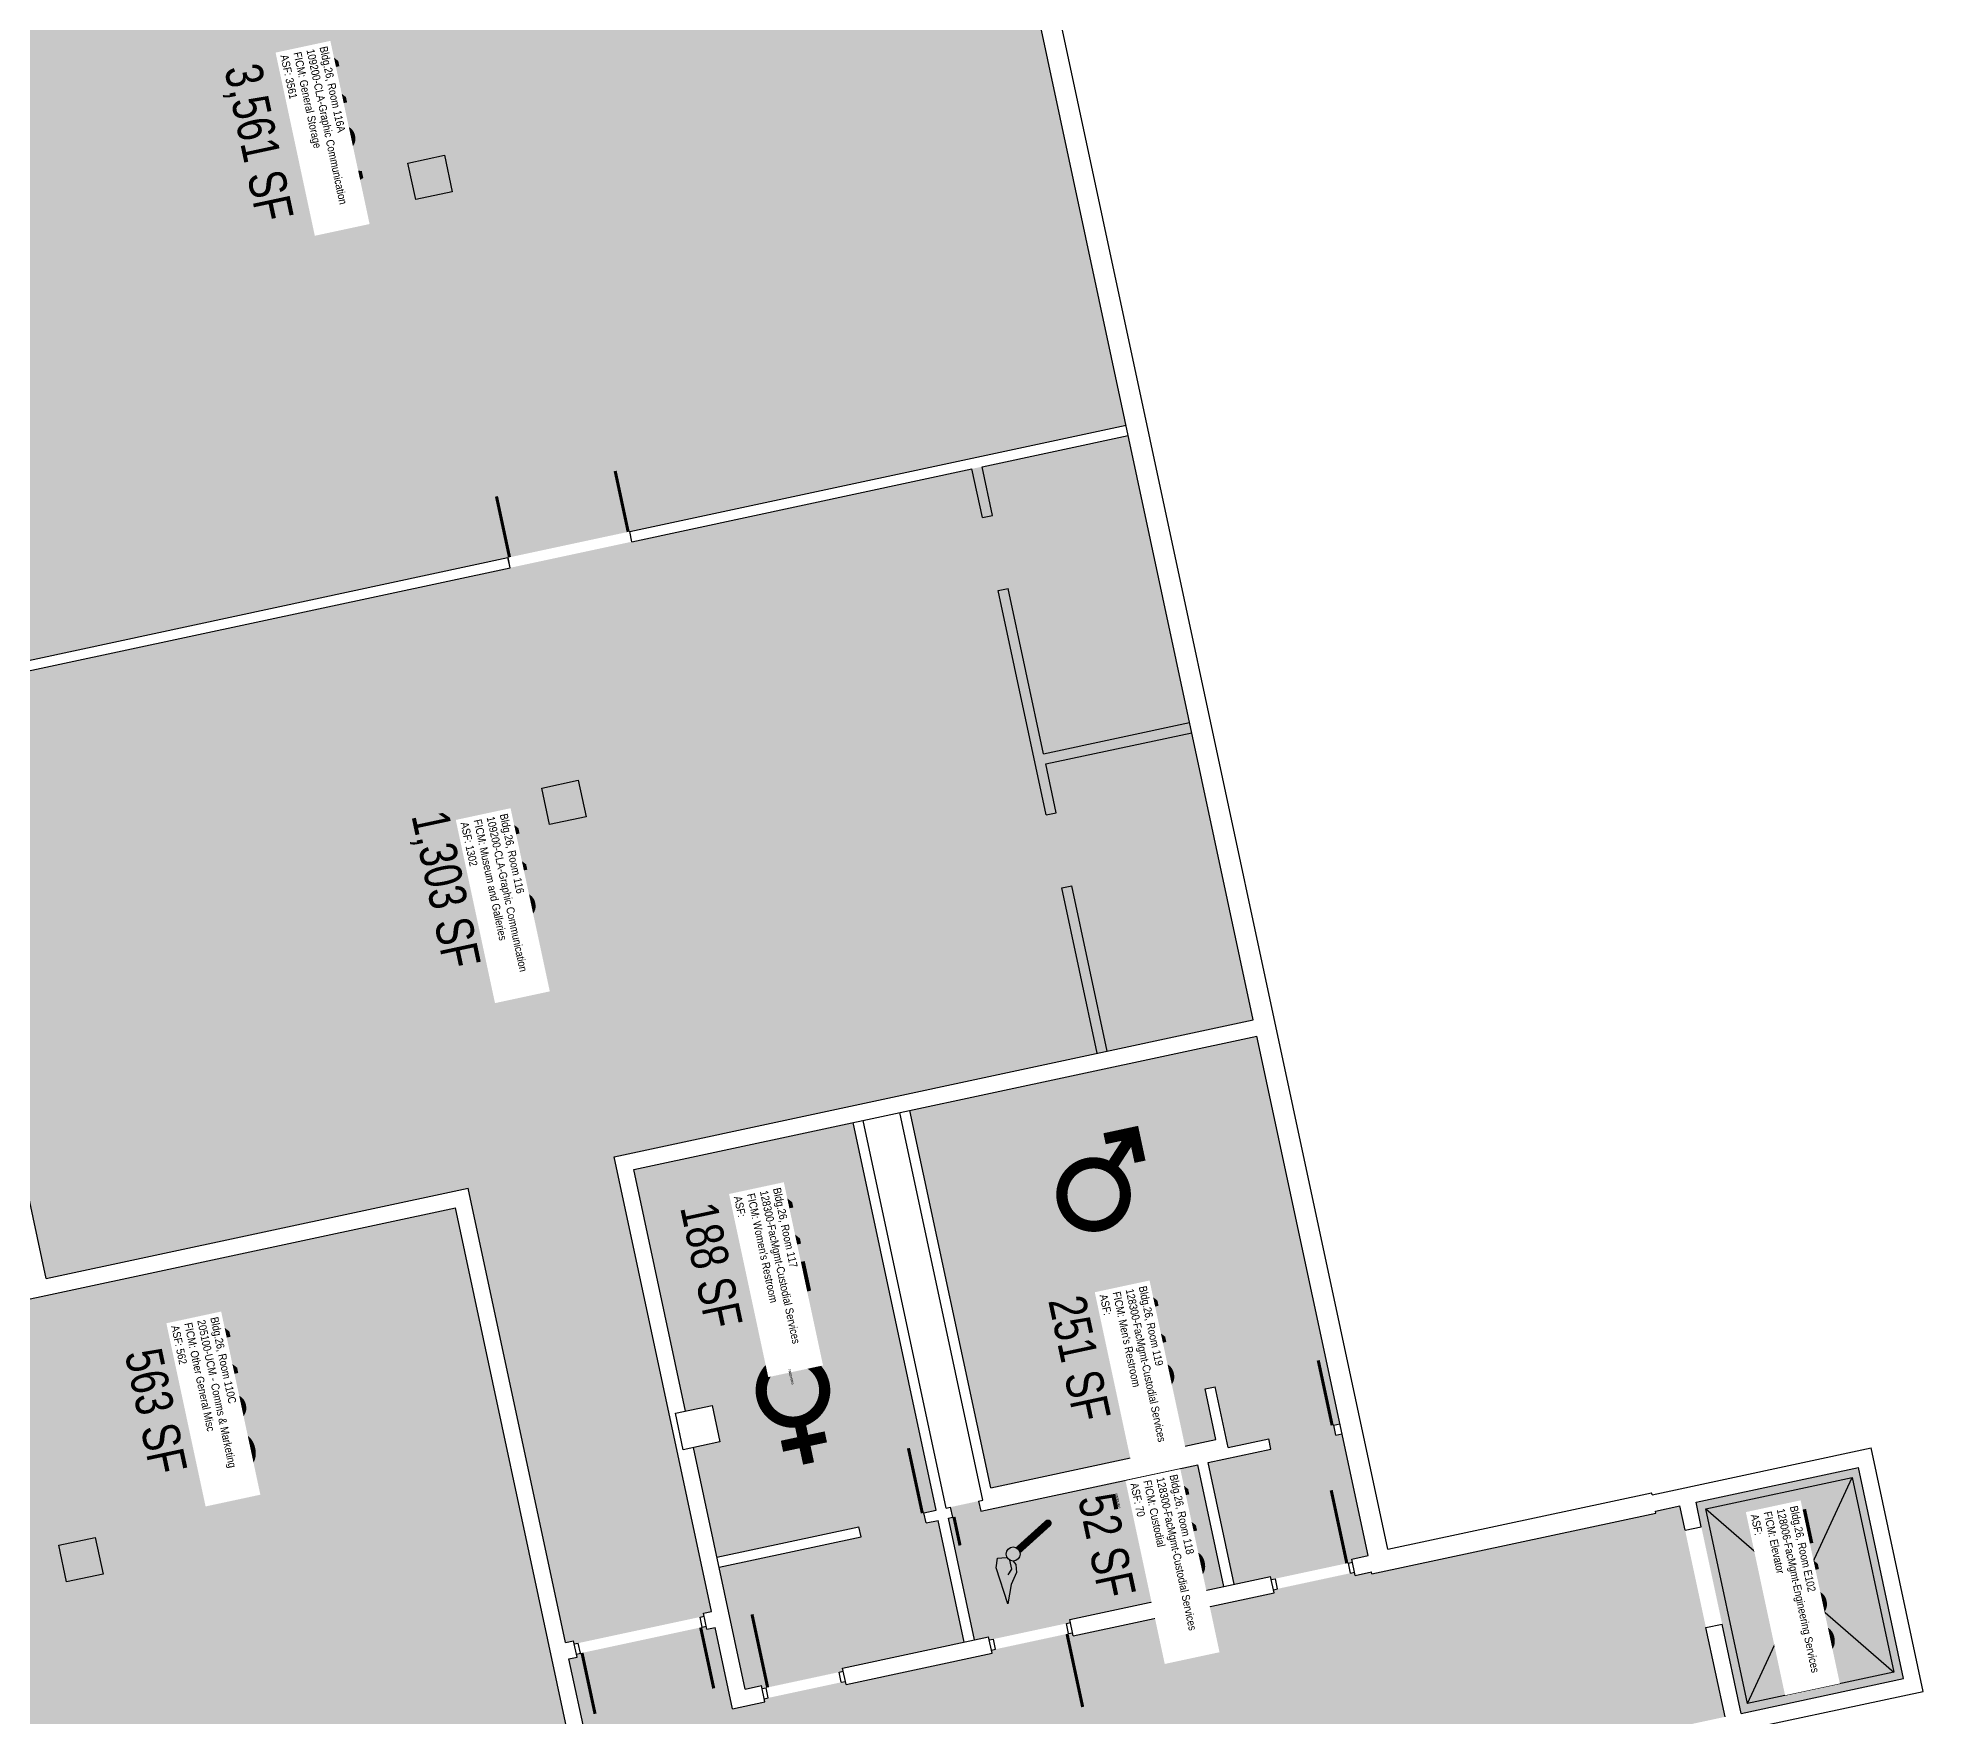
# Model space of a CAD drawing. Header units: inches. Extents: x 69208594 to 69211314, y 27667926 to 27670265.
# Drawn here: x 69210405 to 69211314, y 27668617 to 27669425 of the extents above; entities that cross this region are included whole.
import ezdxf
from ezdxf.enums import TextEntityAlignment as Align

# ---------------------------------------------------------------- set-up
doc = ezdxf.new("R2010")
doc.units = ezdxf.units.IN
doc.header["$LTSCALE"] = 10
doc.header["$MEASUREMENT"] = 0
doc.layers.get('0').update_dxf_attribs({"linetype": 'CONTINUOUS'})
for name, color, linetype in [('A-DOOR', 2, 'CONTINUOUS'), ('A-FLOR', 3, 'CONTINUOUS'), ('A-IDEN-ICON', 4, 'CONTINUOUS'), ('A-IDEN-RNUM', 7, 'CONTINUOUS'), ('A-IDEN-SNUM', 4, 'CONTINUOUS'), ('A-IDEN-VNUM', 4, 'CONTINUOUS'), ('A-WALL', 5, 'CONTINUOUS'), ('AREA-TEXT', 3, 'CONTINUOUS'), ('Rooms-Category-Color', 7, 'CONTINUOUS'), ('Rooms-Division-Color', 7, 'CONTINUOUS'), ('Rooms-Information', 7, 'CONTINUOUS')]:
    doc.layers.add(name, color=color, linetype=linetype)
doc.styles.add('CP_AREA', font='arial.ttf', dxfattribs={"height": 15})
doc.styles.add('CP_ROOMSNUMBER', font='arial.ttf', dxfattribs={"height": 1})
doc.styles.add('CP_ROOMVNUMBER', font='arial.ttf', dxfattribs={"width": 0.85, "height": 0.075})

# ---------------------------------------------------------------- blocks, each defined once
blk = doc.blocks.new('CPMEN')
at = {"const_width": 0.015}
for points in [[(0.055, 0.01), (0.055, 0.05), (0.015, 0.05)], [(0.0151, 0.0101), (0.055, 0.05)]]:
    blk.add_lwpolyline(points, dxfattribs=at)
blk.add_lwpolyline([(-0.0575, -0.02, 1), (0.0275, -0.02, 1)], format="xyb", close=True, dxfattribs=at)
blk = doc.blocks.new('CPWOMEN')
at = {"const_width": 0.015}
blk.add_lwpolyline([(-0.0375, 0, 1), (0.0475, 0, 1)], format="xyb", close=True, dxfattribs=at)
for points in [[(0.005, -0.04), (0.005, -0.1)], [(-0.025, -0.07), (0.035, -0.07)]]:
    blk.add_lwpolyline(points, dxfattribs=at)
blk = doc.blocks.new('CPCUST')
at = {"color": 0, "linetype": 'ByBlock'}
for p, q in [((0.0297, -0.0341), (0.0376, -0.0302)), ((0.0376, -0.0302), (0.0533, -0.0324)), ((0.0533, -0.0324), (0.0745, -0.0479)), ((0.0171, -0.0639), (0.02, -0.0466)), ((0.0358, -0.0705), (0.0171, -0.0639)), ((0.0262, -0.0408), (0.0446, -0.0406)), ((0.1117, -0.0625), (0.0358, -0.0705)), ((0.0446, -0.0406), (0.0543, -0.0505)), ((0.0745, -0.0479), (0.1117, -0.0625))]:
    blk.add_line(p, q, dxfattribs=at)
at = {"color": 0, "linetype": 'ByBlock', "const_width": 0.0075}
blk.add_lwpolyline([(-0.0332, 0.0481, 1), (-0.0268, 0.0519, 1)], format="xyb", close=True, dxfattribs=at)
at = {"color": 0, "linetype": 'ByBlock', "const_width": 0.015}
blk.add_lwpolyline([(-0.03, 0.05), (0.01, -0.0193)], dxfattribs=at)
at = {"color": 0, "linetype": 'ByBlock'}
blk.add_circle((0.0158, -0.0313), 0.0141, dxfattribs=at)

msp = doc.modelspace()

# ---------------------------------------------------------------- hatches: boundary and pattern name
at = {"layer": 'Rooms-Category-Color', "true_color": 0xadadad}
for points in [[(69210333.76, 27668435.17), (69210340.46, 27668403.88), (69210310.64, 27668397.49), (69210303.94, 27668428.78), (69210255.54, 27668418.42), (69210255.85, 27668416.95), (69210253.89, 27668416.53), (69210218.69, 27668408.99), (69210216.74, 27668408.57), (69210216.42, 27668410.04), (69210130.37, 27668391.61), (69210130.69, 27668390.15), (69210128.73, 27668389.73), (69210070.06, 27668377.16), (69210068.11, 27668376.75), (69210067.79, 27668378.21), (69209860.49, 27668333.82), (69209821.38, 27668325.44), (69209672.75, 27668293.61), (69209673.06, 27668292.15), (69209671.11, 27668291.73), (69209635.91, 27668284.19), (69209633.95, 27668283.77), (69209633.64, 27668285.24), (69209571.06, 27668271.83), (69209589.9, 27668183.83), (69209592, 27668174.05), (69209730.85, 27668203.79), (69209749.84, 27668191.49), (69209772.88, 27668083.93), (69209760.58, 27668064.94), (69209564.04, 27668022.85), (69209505.37, 27668010.28), (69209416.39, 27667991.23), (69209413.94, 27667990.7), (69209413.52, 27667992.66), (69209407.08, 27668022.73), (69209406.67, 27668024.68), (69209391.59, 27668095.08), (69209391.17, 27668097.04), (69209384.63, 27668127.6), (69209384.21, 27668129.55), (69209386.65, 27668130.08), (69209474.66, 27668148.92), (69209472.56, 27668158.7), (69209458.64, 27668223.73), (69209450.26, 27668262.84), (69209438.53, 27668317.6), (69209436.13, 27668328.84), (69209434.66, 27668328.53), (69209434.24, 27668330.49), (69209426.7, 27668365.69), (69209426.28, 27668367.64), (69209427.75, 27668367.96), (69209424.19, 27668384.58), (69209417.7, 27668414.89), (69209415.81, 27668423.69), (69209407.65, 27668461.83), (69209407.44, 27668462.81), (69209397.6, 27668508.76), (69209396.13, 27668508.45), (69209395.71, 27668510.41), (69209388.17, 27668545.61), (69209387.75, 27668547.56), (69209389.22, 27668547.88), (69209374.14, 27668618.28), (69209372.68, 27668617.97), (69209372.26, 27668619.92), (69209364.72, 27668655.12), (69209364.3, 27668657.08), (69209365.77, 27668657.39), (69209362.21, 27668674.02), (69209345.45, 27668752.24), (69209300.64, 27668961.5), (69209292.27, 27669000.61), (69209284.94, 27669034.84), (69209283.47, 27669034.52), (69209283.05, 27669036.48), (69209275.51, 27669071.68), (69209275.09, 27669073.64), (69209276.56, 27669073.95), (69209260.23, 27669150.22), (69209259.6, 27669153.15), (69209258.13, 27669152.84), (69209257.71, 27669154.8), (69209250.8, 27669187.06), (69209250.38, 27669189.02), (69209250.17, 27669190), (69209249.76, 27669191.95), (69209251.22, 27669192.27), (69209235.1, 27669267.56), (69209226.72, 27669306.67), (69209223.37, 27669322.32), (69209213.32, 27669369.25), (69209209.97, 27669384.9), (69209201.59, 27669424.01), (69209180.86, 27669520.82), (69209172.49, 27669559.93), (69209160.76, 27669614.69), (69209159.29, 27669614.38), (69209158.87, 27669616.33), (69209153.22, 27669642.73), (69209152.8, 27669644.69), (69209151.34, 27669651.53), (69209150.92, 27669653.49), (69209152.38, 27669653.8), (69209149.03, 27669669.45), (69209141.21, 27669667.77), (69209125.56, 27669664.42), (69209120.75, 27669686.91), (69209136.39, 27669690.26), (69209144.22, 27669691.94), (69209142.33, 27669700.74), (69209140.87, 27669700.42), (69209140.45, 27669702.38), (69209132.91, 27669737.58), (69209132.49, 27669739.54), (69209133.96, 27669739.85), (69209124.32, 27669784.83), (69209122.65, 27669792.65), (69209111.76, 27669843.5), (69209110.08, 27669851.32), (69209099.4, 27669901.19), (69209096.96, 27669900.67), (69209096.54, 27669902.63), (69209089, 27669937.83), (69209088.58, 27669939.78), (69209091.03, 27669940.31), (69209075.32, 27670013.64), (69209077.28, 27670014.06), (69209096.83, 27670018.25), (69209098.79, 27670018.67), (69209169.19, 27670033.75), (69209171.15, 27670034.17), (69209190.71, 27670038.35), (69209192.66, 27670038.77), (69209207.74, 27669968.37), (69209227.42, 27669876.45), (69209229.1, 27669868.63), (69209230.35, 27669862.76), (69209238.73, 27669823.65), (69209239.99, 27669817.78), (69209241.66, 27669809.96), (69209422.07, 27669848.6), (69209440.47, 27669836.68), (69209445.19, 27669814.68), (69209451.05, 27669787.3), (69209455.76, 27669765.3), (69209443.85, 27669746.9), (69209263.44, 27669708.27), (69209279.56, 27669632.97), (69209287.94, 27669593.86), (69209292.97, 27669570.39), (69209301.34, 27669531.28), (69209311.39, 27669484.34), (69209312.86, 27669484.66), (69209313.28, 27669482.7), (69209320.82, 27669447.5), (69209321.24, 27669445.54), (69209319.77, 27669445.23), (69209363.33, 27669241.84), (69209380.08, 27669163.61), (69209442.06, 27668874.18), (69209445.41, 27668858.53), (69209446.88, 27668858.85), (69209447.3, 27668856.89), (69209454.84, 27668821.69), (69209455.26, 27668819.73), (69209453.79, 27668819.42), (69209458.81, 27668795.95), (69209474.94, 27668720.66), (69209483.32, 27668681.55), (69209524.15, 27668490.87), (69209549.28, 27668373.53), (69209550.95, 27668365.71), (69209558.78, 27668367.38), (69209560.73, 27668367.8), (69209560.42, 27668369.27), (69209662.11, 27668391.05), (69209697.31, 27668398.58), (69209699.27, 27668399), (69209699.58, 27668397.54), (69209707.41, 27668399.21), (69209715.23, 27668400.89), (69209738.7, 27668405.91), (69209809.1, 27668420.99), (69209808.79, 27668422.46), (69209810.74, 27668422.87), (69209845.94, 27668430.41), (69209847.9, 27668430.83), (69209848.21, 27668429.37), (69209851.15, 27668429.99), (69209856.04, 27668431.04), (69209895.15, 27668439.42), (69209894.83, 27668440.88), (69209896.79, 27668441.3), (69209931.99, 27668448.84), (69209933.95, 27668449.26), (69209934.26, 27668447.79), (69209957.73, 27668452.82), (69209996.84, 27668461.19), (69209999.78, 27668461.82), (69210004.67, 27668462.87), (69210043.78, 27668471.25), (69210043.46, 27668472.71), (69210045.42, 27668473.13), (69210080.62, 27668480.67), (69210082.58, 27668481.09), (69210082.89, 27668479.62), (69210168.94, 27668498.05), (69210160.56, 27668537.16), (69210164.48, 27668538), (69210164.16, 27668539.47), (69210166.12, 27668539.89), (69210224.79, 27668552.45), (69210226.74, 27668552.87), (69210227.06, 27668551.4), (69210230.97, 27668552.24), (69210239.34, 27668513.13), (69210262.81, 27668518.15), (69210278.46, 27668521.5), (69210278.14, 27668522.97), (69210280.1, 27668523.39), (69210315.3, 27668530.93), (69210317.26, 27668531.35), (69210317.57, 27668529.88), (69210327.35, 27668531.97), (69210332.24, 27668533.02), (69210364.51, 27668539.93), (69210403.62, 27668548.31), (69210449.58, 27668558.15), (69210454.47, 27668559.2), (69210458.38, 27668560.03), (69210497.49, 27668568.41), (69210574.25, 27668584.85), (69210579.14, 27668585.89), (69210669.59, 27668605.26), (69210661.21, 27668644.38), (69210665.12, 27668645.22), (69210664.81, 27668646.68), (69210666.77, 27668647.1), (69210725.44, 27668659.67), (69210727.39, 27668660.08), (69210727.71, 27668658.62), (69210731.62, 27668659.45), (69210738.32, 27668628.16), (69210738.63, 27668626.7), (69210739.68, 27668621.81), (69210739.99, 27668620.34), (69210755.64, 27668623.69), (69210755.32, 27668625.16), (69210757.28, 27668625.58), (69210776.84, 27668629.77), (69210778.79, 27668630.18), (69210792.48, 27668633.12), (69210794.44, 27668633.54), (69210794.75, 27668632.07), (69210841.69, 27668642.12), (69210865.15, 27668647.15), (69210864.84, 27668648.61), (69210866.8, 27668649.03), (69210878.53, 27668651.54), (69210880.49, 27668651.96), (69210902, 27668656.57), (69210903.95, 27668656.99), (69210904.27, 27668655.52), (69210935.56, 27668662.22), (69211001.07, 27668676.25), (69211000.76, 27668677.72), (69211002.71, 27668678.14), (69211037.92, 27668685.68), (69211039.87, 27668686.1), (69211040.19, 27668684.63), (69211048.01, 27668686.3), (69211048.22, 27668685.33), (69211185.11, 27668714.64), (69211184.91, 27668715.62), (69211196.64, 27668718.13), (69211199.15, 27668706.4), (69211209.2, 27668659.46), (69211218.42, 27668616.44), (69211206.68, 27668613.93), (69211196.9, 27668611.83), (69211199.21, 27668601.08), (69211207.58, 27668561.96), (69211211.98, 27668541.43), (69211208.07, 27668540.59), (69211208.59, 27668538.15), (69211206.64, 27668537.73), (69211177.3, 27668531.45), (69211175.35, 27668531.03), (69211171.44, 27668530.19), (69211140.15, 27668523.49), (69211138.19, 27668523.07), (69211136.23, 27668522.65), (69211101.03, 27668515.11), (69211099.08, 27668514.69), (69211098.55, 27668517.14), (69211094.64, 27668516.3), (69211077.68, 27668595.5), (69211067.9, 27668593.41), (69211068.11, 27668592.43), (69210756.18, 27668525.63), (69210756.5, 27668524.17), (69210754.54, 27668523.75), (69210695.87, 27668511.18), (69210693.92, 27668510.76), (69210693.6, 27668512.23)], [(69210967.77, 27668774.46), (69210972.66, 27668775.5), (69210978.94, 27668746.17), (69210998.5, 27668750.36), (69210999.55, 27668745.47), (69210969.23, 27668738.98), (69210981.8, 27668680.31), (69210999.4, 27668684.08), (69210999.71, 27668682.61), (69211001.67, 27668683.03), (69211036.87, 27668690.57), (69211038.83, 27668690.98), (69211038.51, 27668692.45), (69211046.33, 27668694.13), (69211040.89, 27668719.55), (69211033.77, 27668752.8), (69211030.84, 27668752.17), (69211029.79, 27668757.06), (69211032.72, 27668757.69), (69211021.41, 27668810.49), (69211021.21, 27668811.47), (69211019.53, 27668819.29), (69211018.27, 27668825.16), (69211009.9, 27668864.27), (69210998.17, 27668919.03), (69210992.73, 27668944.45), (69210825.52, 27668908.64), (69210864.47, 27668726.77), (69210973.01, 27668750.01)], [(69210746.14, 27668629.84), (69210753.96, 27668631.51), (69210754.28, 27668630.05), (69210756.23, 27668630.47), (69210775.79, 27668634.65), (69210777.74, 27668635.07), (69210791.43, 27668638.01), (69210793.39, 27668638.42), (69210793.08, 27668639.89), (69210840.01, 27668649.94), (69210851.75, 27668652.46), (69210839.18, 27668711.12), (69210833.31, 27668709.87), (69210832.27, 27668714.76), (69210838.13, 27668716.01), (69210798.14, 27668902.78), (69210692.53, 27668880.16), (69210717.45, 27668763.8), (69210730.16, 27668766.52), (69210733.93, 27668748.92), (69210721.22, 27668746.2), (69210732.53, 27668693.4), (69210800.98, 27668708.06), (69210802.02, 27668703.17), (69210733.58, 27668688.51)], [(69210844.98, 27668717.48), (69210858.67, 27668720.41), (69210859.72, 27668715.52), (69210964.34, 27668737.93), (69210976.91, 27668679.26), (69210941.71, 27668671.72), (69210902.59, 27668663.34), (69210902.91, 27668661.88), (69210900.95, 27668661.46), (69210879.44, 27668656.85), (69210877.48, 27668656.43), (69210865.75, 27668653.92), (69210863.79, 27668653.5), (69210863.48, 27668654.97), (69210856.63, 27668653.5), (69210844.07, 27668712.17), (69210846.03, 27668712.59)], [(69211217.03, 27668661.14), (69211206.97, 27668708.07), (69211204.46, 27668719.81), (69211282.69, 27668736.56), (69211304.47, 27668634.87), (69211226.24, 27668618.11)]]:
    msp.add_hatch(color=253, dxfattribs=at).paths.add_polyline_path(points)
at = {"layer": 'Rooms-Category-Color', "true_color": 0xe3c5e1}
msp.add_hatch(color=254, dxfattribs=at).paths.add_polyline_path([(69210285.28, 27669406.55), (69210260.15, 27669523.89), (69210402.91, 27669554.47), (69210402.07, 27669558.38), (69210259.31, 27669527.8), (69210206.54, 27669774.22), (69210108.76, 27669753.28), (69210109.07, 27669751.81), (69210107.12, 27669751.39), (69210048.45, 27669738.83), (69210046.49, 27669738.41), (69210046.18, 27669739.87), (69210010.97, 27669732.34), (69209917.1, 27669712.23), (69209901.46, 27669708.88), (69209875.7, 27669829.16), (69209887.43, 27669831.67), (69209888.9, 27669831.98), (69210004.77, 27669856.8), (69210016.51, 27669859.31), (69210016.19, 27669860.78), (69210018.15, 27669861.2), (69210053.35, 27669868.73), (69210055.31, 27669869.15), (69210055.62, 27669867.69), (69210151.94, 27669888.31), (69210186.16, 27669895.64), (69210449.2, 27669951.97), (69210762.59, 27670019.09), (69210847.4, 27669623.06), (69210869.18, 27669521.37), (69210890.54, 27669421.63), (69210892.21, 27669413.81), (69210893.47, 27669407.94), (69210901.84, 27669368.83), (69210914.83, 27669308.2), (69210929.7, 27669238.78), (69210690.13, 27669187.47), (69210631.46, 27669174.91), (69210347.89, 27669114.18), (69210298.68, 27669343.97)])
at = {"layer": 'Rooms-Category-Color', "true_color": 0xffe090}
msp.add_hatch(color=41, dxfattribs=at).paths.add_polyline_path([(69210935.77, 27669210.42), (69210930.74, 27669233.89), (69210810.47, 27669208.13), (69210691.17, 27669182.58), (69210632.5, 27669170.02), (69210348.93, 27669109.29), (69210409.24, 27668827.68), (69210612.63, 27668871.23), (69210659.54, 27668652.2), (69210663.45, 27668653.04), (69210663.76, 27668651.57), (69210665.72, 27668651.99), (69210724.39, 27668664.55), (69210726.34, 27668664.97), (69210726.03, 27668666.44), (69210729.94, 27668667.28), (69210683.03, 27668886.31), (69210991.05, 27668952.27), (69210943.31, 27669175.22)])
at = {"layer": 'Rooms-Category-Color', "true_color": 0xfbafa2}
msp.add_hatch(color=21, dxfattribs=at).paths.add_polyline_path([(69210320.4, 27668784.11), (69210317.05, 27668799.75), (69210606.48, 27668861.74), (69210660.09, 27668611.41), (69210495.82, 27668576.23), (69210481.15, 27668573.09), (69210476.26, 27668572.04), (69210456.7, 27668567.86), (69210401.94, 27668556.13), (69210370.65, 27668549.43), (69210343.01, 27668678.5), (69210341.97, 27668683.39), (69210328.77, 27668744.99), (69210320.95, 27668743.32), (69210322.63, 27668735.5), (69210248.31, 27668719.58), (69210246.64, 27668727.4), (69210245.17, 27668727.09), (69210244.75, 27668729.05), (69210237.21, 27668764.25), (69210236.79, 27668766.2), (69210238.26, 27668766.52), (69210234.91, 27668782.16), (69210309.22, 27668798.08), (69210312.57, 27668782.43)])
at = {"layer": 'Rooms-Division-Color', "true_color": 0xadadad}
for points in [[(69210333.76, 27668435.17), (69210340.46, 27668403.88), (69210310.64, 27668397.49), (69210303.94, 27668428.78), (69210255.54, 27668418.42), (69210255.85, 27668416.95), (69210253.89, 27668416.53), (69210218.69, 27668408.99), (69210216.74, 27668408.57), (69210216.42, 27668410.04), (69210130.37, 27668391.61), (69210130.69, 27668390.15), (69210128.73, 27668389.73), (69210070.06, 27668377.16), (69210068.11, 27668376.75), (69210067.79, 27668378.21), (69209860.49, 27668333.82), (69209821.38, 27668325.44), (69209672.75, 27668293.61), (69209673.06, 27668292.15), (69209671.11, 27668291.73), (69209635.91, 27668284.19), (69209633.95, 27668283.77), (69209633.64, 27668285.24), (69209571.06, 27668271.83), (69209589.9, 27668183.83), (69209592, 27668174.05), (69209730.85, 27668203.79), (69209749.84, 27668191.49), (69209772.88, 27668083.93), (69209760.58, 27668064.94), (69209564.04, 27668022.85), (69209505.37, 27668010.28), (69209416.39, 27667991.23), (69209413.94, 27667990.7), (69209413.52, 27667992.66), (69209407.08, 27668022.73), (69209406.67, 27668024.68), (69209391.59, 27668095.08), (69209391.17, 27668097.04), (69209384.63, 27668127.6), (69209384.21, 27668129.55), (69209386.65, 27668130.08), (69209474.66, 27668148.92), (69209472.56, 27668158.7), (69209458.64, 27668223.73), (69209450.26, 27668262.84), (69209438.53, 27668317.6), (69209436.13, 27668328.84), (69209434.66, 27668328.53), (69209434.24, 27668330.49), (69209426.7, 27668365.69), (69209426.28, 27668367.64), (69209427.75, 27668367.96), (69209424.19, 27668384.58), (69209417.7, 27668414.89), (69209415.81, 27668423.69), (69209407.65, 27668461.83), (69209407.44, 27668462.81), (69209397.6, 27668508.76), (69209396.13, 27668508.45), (69209395.71, 27668510.41), (69209388.17, 27668545.61), (69209387.75, 27668547.56), (69209389.22, 27668547.88), (69209374.14, 27668618.28), (69209372.68, 27668617.97), (69209372.26, 27668619.92), (69209364.72, 27668655.12), (69209364.3, 27668657.08), (69209365.77, 27668657.39), (69209362.21, 27668674.02), (69209345.45, 27668752.24), (69209300.64, 27668961.5), (69209292.27, 27669000.61), (69209284.94, 27669034.84), (69209283.47, 27669034.52), (69209283.05, 27669036.48), (69209275.51, 27669071.68), (69209275.09, 27669073.64), (69209276.56, 27669073.95), (69209260.23, 27669150.22), (69209259.6, 27669153.15), (69209258.13, 27669152.84), (69209257.71, 27669154.8), (69209250.8, 27669187.06), (69209250.38, 27669189.02), (69209250.17, 27669190), (69209249.76, 27669191.95), (69209251.22, 27669192.27), (69209235.1, 27669267.56), (69209226.72, 27669306.67), (69209223.37, 27669322.32), (69209213.32, 27669369.25), (69209209.97, 27669384.9), (69209201.59, 27669424.01), (69209180.86, 27669520.82), (69209172.49, 27669559.93), (69209160.76, 27669614.69), (69209159.29, 27669614.38), (69209158.87, 27669616.33), (69209153.22, 27669642.73), (69209152.8, 27669644.69), (69209151.34, 27669651.53), (69209150.92, 27669653.49), (69209152.38, 27669653.8), (69209149.03, 27669669.45), (69209141.21, 27669667.77), (69209125.56, 27669664.42), (69209120.75, 27669686.91), (69209136.39, 27669690.26), (69209144.22, 27669691.94), (69209142.33, 27669700.74), (69209140.87, 27669700.42), (69209140.45, 27669702.38), (69209132.91, 27669737.58), (69209132.49, 27669739.54), (69209133.96, 27669739.85), (69209124.32, 27669784.83), (69209122.65, 27669792.65), (69209111.76, 27669843.5), (69209110.08, 27669851.32), (69209099.4, 27669901.19), (69209096.96, 27669900.67), (69209096.54, 27669902.63), (69209089, 27669937.83), (69209088.58, 27669939.78), (69209091.03, 27669940.31), (69209075.32, 27670013.64), (69209077.28, 27670014.06), (69209096.83, 27670018.25), (69209098.79, 27670018.67), (69209169.19, 27670033.75), (69209171.15, 27670034.17), (69209190.71, 27670038.35), (69209192.66, 27670038.77), (69209207.74, 27669968.37), (69209227.42, 27669876.45), (69209229.1, 27669868.63), (69209230.35, 27669862.76), (69209238.73, 27669823.65), (69209239.99, 27669817.78), (69209241.66, 27669809.96), (69209422.07, 27669848.6), (69209440.47, 27669836.68), (69209445.19, 27669814.68), (69209451.05, 27669787.3), (69209455.76, 27669765.3), (69209443.85, 27669746.9), (69209263.44, 27669708.27), (69209279.56, 27669632.97), (69209287.94, 27669593.86), (69209292.97, 27669570.39), (69209301.34, 27669531.28), (69209311.39, 27669484.34), (69209312.86, 27669484.66), (69209313.28, 27669482.7), (69209320.82, 27669447.5), (69209321.24, 27669445.54), (69209319.77, 27669445.23), (69209363.33, 27669241.84), (69209380.08, 27669163.61), (69209442.06, 27668874.18), (69209445.41, 27668858.53), (69209446.88, 27668858.85), (69209447.3, 27668856.89), (69209454.84, 27668821.69), (69209455.26, 27668819.73), (69209453.79, 27668819.42), (69209458.81, 27668795.95), (69209474.94, 27668720.66), (69209483.32, 27668681.55), (69209524.15, 27668490.87), (69209549.28, 27668373.53), (69209550.95, 27668365.71), (69209558.78, 27668367.38), (69209560.73, 27668367.8), (69209560.42, 27668369.27), (69209662.11, 27668391.05), (69209697.31, 27668398.58), (69209699.27, 27668399), (69209699.58, 27668397.54), (69209707.41, 27668399.21), (69209715.23, 27668400.89), (69209738.7, 27668405.91), (69209809.1, 27668420.99), (69209808.79, 27668422.46), (69209810.74, 27668422.87), (69209845.94, 27668430.41), (69209847.9, 27668430.83), (69209848.21, 27668429.37), (69209851.15, 27668429.99), (69209856.04, 27668431.04), (69209895.15, 27668439.42), (69209894.83, 27668440.88), (69209896.79, 27668441.3), (69209931.99, 27668448.84), (69209933.95, 27668449.26), (69209934.26, 27668447.79), (69209957.73, 27668452.82), (69209996.84, 27668461.19), (69209999.78, 27668461.82), (69210004.67, 27668462.87), (69210043.78, 27668471.25), (69210043.46, 27668472.71), (69210045.42, 27668473.13), (69210080.62, 27668480.67), (69210082.58, 27668481.09), (69210082.89, 27668479.62), (69210168.94, 27668498.05), (69210160.56, 27668537.16), (69210164.48, 27668538), (69210164.16, 27668539.47), (69210166.12, 27668539.89), (69210224.79, 27668552.45), (69210226.74, 27668552.87), (69210227.06, 27668551.4), (69210230.97, 27668552.24), (69210239.34, 27668513.13), (69210262.81, 27668518.15), (69210278.46, 27668521.5), (69210278.14, 27668522.97), (69210280.1, 27668523.39), (69210315.3, 27668530.93), (69210317.26, 27668531.35), (69210317.57, 27668529.88), (69210327.35, 27668531.97), (69210332.24, 27668533.02), (69210364.51, 27668539.93), (69210403.62, 27668548.31), (69210449.58, 27668558.15), (69210454.47, 27668559.2), (69210458.38, 27668560.03), (69210497.49, 27668568.41), (69210574.25, 27668584.85), (69210579.14, 27668585.89), (69210669.59, 27668605.26), (69210661.21, 27668644.38), (69210665.12, 27668645.22), (69210664.81, 27668646.68), (69210666.77, 27668647.1), (69210725.44, 27668659.67), (69210727.39, 27668660.08), (69210727.71, 27668658.62), (69210731.62, 27668659.45), (69210738.32, 27668628.16), (69210738.63, 27668626.7), (69210739.68, 27668621.81), (69210739.99, 27668620.34), (69210755.64, 27668623.69), (69210755.32, 27668625.16), (69210757.28, 27668625.58), (69210776.84, 27668629.77), (69210778.79, 27668630.18), (69210792.48, 27668633.12), (69210794.44, 27668633.54), (69210794.75, 27668632.07), (69210841.69, 27668642.12), (69210865.15, 27668647.15), (69210864.84, 27668648.61), (69210866.8, 27668649.03), (69210878.53, 27668651.54), (69210880.49, 27668651.96), (69210902, 27668656.57), (69210903.95, 27668656.99), (69210904.27, 27668655.52), (69210935.56, 27668662.22), (69211001.07, 27668676.25), (69211000.76, 27668677.72), (69211002.71, 27668678.14), (69211037.92, 27668685.68), (69211039.87, 27668686.1), (69211040.19, 27668684.63), (69211048.01, 27668686.3), (69211048.22, 27668685.33), (69211185.11, 27668714.64), (69211184.91, 27668715.62), (69211196.64, 27668718.13), (69211199.15, 27668706.4), (69211209.2, 27668659.46), (69211218.42, 27668616.44), (69211206.68, 27668613.93), (69211196.9, 27668611.83), (69211199.21, 27668601.08), (69211207.58, 27668561.96), (69211211.98, 27668541.43), (69211208.07, 27668540.59), (69211208.59, 27668538.15), (69211206.64, 27668537.73), (69211177.3, 27668531.45), (69211175.35, 27668531.03), (69211171.44, 27668530.19), (69211140.15, 27668523.49), (69211138.19, 27668523.07), (69211136.23, 27668522.65), (69211101.03, 27668515.11), (69211099.08, 27668514.69), (69211098.55, 27668517.14), (69211094.64, 27668516.3), (69211077.68, 27668595.5), (69211067.9, 27668593.41), (69211068.11, 27668592.43), (69210756.18, 27668525.63), (69210756.5, 27668524.17), (69210754.54, 27668523.75), (69210695.87, 27668511.18), (69210693.92, 27668510.76), (69210693.6, 27668512.23)], [(69210967.77, 27668774.46), (69210972.66, 27668775.5), (69210978.94, 27668746.17), (69210998.5, 27668750.36), (69210999.55, 27668745.47), (69210969.23, 27668738.98), (69210981.8, 27668680.31), (69210999.4, 27668684.08), (69210999.71, 27668682.61), (69211001.67, 27668683.03), (69211036.87, 27668690.57), (69211038.83, 27668690.98), (69211038.51, 27668692.45), (69211046.33, 27668694.13), (69211040.89, 27668719.55), (69211033.77, 27668752.8), (69211030.84, 27668752.17), (69211029.79, 27668757.06), (69211032.72, 27668757.69), (69211021.41, 27668810.49), (69211021.21, 27668811.47), (69211019.53, 27668819.29), (69211018.27, 27668825.16), (69211009.9, 27668864.27), (69210998.17, 27668919.03), (69210992.73, 27668944.45), (69210825.52, 27668908.64), (69210864.47, 27668726.77), (69210973.01, 27668750.01)], [(69210746.14, 27668629.84), (69210753.96, 27668631.51), (69210754.28, 27668630.05), (69210756.23, 27668630.47), (69210775.79, 27668634.65), (69210777.74, 27668635.07), (69210791.43, 27668638.01), (69210793.39, 27668638.42), (69210793.08, 27668639.89), (69210840.01, 27668649.94), (69210851.75, 27668652.46), (69210839.18, 27668711.12), (69210833.31, 27668709.87), (69210832.27, 27668714.76), (69210838.13, 27668716.01), (69210798.14, 27668902.78), (69210692.53, 27668880.16), (69210717.45, 27668763.8), (69210730.16, 27668766.52), (69210733.93, 27668748.92), (69210721.22, 27668746.2), (69210732.53, 27668693.4), (69210800.98, 27668708.06), (69210802.02, 27668703.17), (69210733.58, 27668688.51)], [(69210844.98, 27668717.48), (69210858.67, 27668720.41), (69210859.72, 27668715.52), (69210964.34, 27668737.93), (69210976.91, 27668679.26), (69210941.71, 27668671.72), (69210902.59, 27668663.34), (69210902.91, 27668661.88), (69210900.95, 27668661.46), (69210879.44, 27668656.85), (69210877.48, 27668656.43), (69210865.75, 27668653.92), (69210863.79, 27668653.5), (69210863.48, 27668654.97), (69210856.63, 27668653.5), (69210844.07, 27668712.17), (69210846.03, 27668712.59)], [(69211217.03, 27668661.14), (69211206.97, 27668708.07), (69211204.46, 27668719.81), (69211282.69, 27668736.56), (69211304.47, 27668634.87), (69211226.24, 27668618.11)]]:
    msp.add_hatch(color=253, dxfattribs=at).paths.add_polyline_path(points)
at = {"layer": 'Rooms-Division-Color', "true_color": 0xb2d6e9}
for points in [[(69210285.28, 27669406.55), (69210260.15, 27669523.89), (69210402.91, 27669554.47), (69210402.07, 27669558.38), (69210259.31, 27669527.8), (69210206.54, 27669774.22), (69210108.76, 27669753.28), (69210109.07, 27669751.81), (69210107.12, 27669751.39), (69210048.45, 27669738.83), (69210046.49, 27669738.41), (69210046.18, 27669739.87), (69210010.97, 27669732.34), (69209917.1, 27669712.23), (69209901.46, 27669708.88), (69209875.7, 27669829.16), (69209887.43, 27669831.67), (69209888.9, 27669831.98), (69210004.77, 27669856.8), (69210016.51, 27669859.31), (69210016.19, 27669860.78), (69210018.15, 27669861.2), (69210053.35, 27669868.73), (69210055.31, 27669869.15), (69210055.62, 27669867.69), (69210151.94, 27669888.31), (69210186.16, 27669895.64), (69210449.2, 27669951.97), (69210762.59, 27670019.09), (69210847.4, 27669623.06), (69210869.18, 27669521.37), (69210890.54, 27669421.63), (69210892.21, 27669413.81), (69210893.47, 27669407.94), (69210901.84, 27669368.83), (69210914.83, 27669308.2), (69210929.7, 27669238.78), (69210690.13, 27669187.47), (69210631.46, 27669174.91), (69210347.89, 27669114.18), (69210298.68, 27669343.97)], [(69210935.77, 27669210.42), (69210930.74, 27669233.89), (69210810.47, 27669208.13), (69210691.17, 27669182.58), (69210632.5, 27669170.02), (69210348.93, 27669109.29), (69210409.24, 27668827.68), (69210612.63, 27668871.23), (69210659.54, 27668652.2), (69210663.45, 27668653.04), (69210663.76, 27668651.57), (69210665.72, 27668651.99), (69210724.39, 27668664.55), (69210726.34, 27668664.97), (69210726.03, 27668666.44), (69210729.94, 27668667.28), (69210683.03, 27668886.31), (69210991.05, 27668952.27), (69210943.31, 27669175.22)]]:
    msp.add_hatch(color=254, dxfattribs=at).paths.add_polyline_path(points)
at = {"layer": 'Rooms-Division-Color', "true_color": 0x007f1f}
msp.add_hatch(color=106, dxfattribs=at).paths.add_polyline_path([(69210320.4, 27668784.11), (69210317.05, 27668799.75), (69210606.48, 27668861.74), (69210660.09, 27668611.41), (69210495.82, 27668576.23), (69210481.15, 27668573.09), (69210476.26, 27668572.04), (69210456.7, 27668567.86), (69210401.94, 27668556.13), (69210370.65, 27668549.43), (69210343.01, 27668678.5), (69210341.97, 27668683.39), (69210328.77, 27668744.99), (69210320.95, 27668743.32), (69210322.63, 27668735.5), (69210248.31, 27668719.58), (69210246.64, 27668727.4), (69210245.17, 27668727.09), (69210244.75, 27668729.05), (69210237.21, 27668764.25), (69210236.79, 27668766.2), (69210238.26, 27668766.52), (69210234.91, 27668782.16), (69210309.22, 27668798.08), (69210312.57, 27668782.43)])

# ---------------------------------------------------------------- linework, layer by layer
at = {"layer": 'A-DOOR'}
for points in [[(69210689.76, 27669187.39, 1.5, 1.5, 0), (69210683.48, 27669216.73, 0, 0, 0), (69210684.21, 27669216.89, 0, 0, 0.414214), (69210661.16, 27669181.27, 0, 0, 0.414214)], [(69210632.56, 27669175.14, 1.5, 1.5, 0), (69210626.27, 27669204.48, 0, 0, 0), (69210625.54, 27669204.32, 0, 0, -0.414214), (69210661.16, 27669181.27, 0, 0, -0.414214)], [(69211029.06, 27668756.9, 1.5, 1.5, 0), (69211022.35, 27668788.19, 0, 0, 0), (69211023.09, 27668788.35, 0, 0, 0.414214), (69210998.5, 27668750.36, 0, 0, 0.414214)], [(69210831.53, 27668714.6, 1.5, 1.5, 0), (69210824.83, 27668745.89, 0, 0, 0), (69210825.57, 27668746.05, 0, 0, 0.414214), (69210800.98, 27668708.06, 0, 0, 0.414214)], [(69211036.14, 27668690.41, 1.5, 1.5, 0), (69211028.6, 27668725.61, 0, 0, 0), (69211027.86, 27668725.45, 0, 0, 0.414214), (69211001.98, 27668681.56, 0, 0, 0.414214)], [(69210846.76, 27668712.75, 1.5, 1.5, 0), (69210849.69, 27668699.06, 0, 0, 0), (69210848.96, 27668698.9, 0, 0, 0.414214), (69210859.72, 27668715.52, 0, 0, 0.414214)], [(69210756.97, 27668630.62, 1.5, 1.5, 0), (69210749.43, 27668665.83, 0, 0, 0), (69210750.16, 27668665.98, 0, 0, -0.414214), (69210791.75, 27668636.54, 0, 0, -0.414214)], [(69210667.5, 27668647.26, 1.5, 1.5, 0), (69210673.78, 27668617.92, 0, 0, 0), (69210673.05, 27668617.77, 0, 0, 0.414214), (69210696.1, 27668653.38, 0, 0, 0.414214)], [(69210724.7, 27668659.51, 1.5, 1.5, 0), (69210730.98, 27668630.17, 0, 0, 0), (69210731.72, 27668630.33, 0, 0, -0.414214), (69210696.1, 27668653.38, 0, 0, -0.414214)], [(69210901.27, 27668656.41, 1.5, 1.5, 0), (69210908.8, 27668621.21, 0, 0, 0), (69210908.07, 27668621.05, 0, 0, -0.414214), (69210866.48, 27668650.5, 0, 0, -0.414214)]]:
    msp.add_lwpolyline(points, format="xyseb", dxfattribs=at)
at = {"layer": 'A-FLOR'}
for p, q in [((69211209.21, 27668716.73), (69211279.61, 27668731.81)), ((69211229.31, 27668622.86), (69211279.61, 27668731.81)), ((69211279.61, 27668731.81), (69211299.72, 27668637.94)), ((69211229.31, 27668622.86), (69211209.21, 27668716.73)), ((69211209.21, 27668716.73), (69211299.72, 27668637.94)), ((69211299.72, 27668637.94), (69211229.31, 27668622.86))]:
    msp.add_line(p, q, dxfattribs=at)
at = {"layer": 'A-WALL'}
for p, q in [((69210991.05, 27668952.27), (69210762.59, 27670019.09)), ((69211055.9, 27668697.2), (69210796.24, 27669909.71)), ((69210583.57, 27669365.1), (69210601.17, 27669368.87)), ((69210587.34, 27669347.5), (69210583.57, 27669365.1)), ((69210601.17, 27669368.87), (69210604.94, 27669351.27)), ((69210604.94, 27669351.27), (69210587.34, 27669347.5)), ((69210409.24, 27668827.68), (69210298.68, 27669343.97)), ((69210690.49, 27669187.55), (69210929.7, 27669238.78)), ((69210860.34, 27669218.81), (69210930.74, 27669233.89)), ((69210691.54, 27669182.66), (69210855.45, 27669217.76)), ((69210860.48, 27669194.3), (69210855.45, 27669217.76)), ((69210865.36, 27669195.34), (69210860.34, 27669218.81)), ((69210860.48, 27669194.3), (69210865.36, 27669195.34)), ((69210691.54, 27669182.66), (69210690.49, 27669187.55)), ((69210691.54, 27669182.66), (69210690.5, 27669187.55)), ((69210347.89, 27669114.18), (69210631.82, 27669174.99)), ((69210632.87, 27669170.1), (69210631.82, 27669174.99)), ((69210632.87, 27669170.1), (69210631.83, 27669174.99)), ((69210348.93, 27669109.29), (69210632.87, 27669170.1)), ((69210868.01, 27669159.09), (69210872.9, 27669160.14)), ((69210891.15, 27669051.04), (69210868.01, 27669159.09)), ((69210889.97, 27669080.45), (69210872.9, 27669160.14)), ((69210889.97, 27669080.45), (69210960.37, 27669095.53)), ((69210891.02, 27669075.56), (69210961.42, 27669090.64)), ((69210896.04, 27669052.09), (69210891.02, 27669075.56)), ((69210648.07, 27669063.93), (69210665.67, 27669067.7)), ((69210651.84, 27669046.33), (69210648.07, 27669063.93)), ((69210665.67, 27669067.7), (69210669.44, 27669050.09)), ((69210669.44, 27669050.09), (69210651.84, 27669046.33)), ((69210891.15, 27669051.04), (69210896.04, 27669052.09)), ((69210898.69, 27669015.84), (69210903.58, 27669016.89)), ((69210915.76, 27668936.15), (69210898.69, 27669015.84)), ((69210920.65, 27668937.2), (69210903.58, 27669016.89)), ((69210683.03, 27668886.31), (69210991.05, 27668952.27)), ((69210692.53, 27668880.16), (69210992.73, 27668944.45)), ((69211046.33, 27668694.13), (69210992.73, 27668944.45)), ((69210864.47, 27668726.77), (69210825.52, 27668908.64)), ((69210838.13, 27668716.01), (69210798.14, 27668902.78)), ((69210843.02, 27668717.06), (69210803.03, 27668903.83)), ((69210860.62, 27668720.83), (69210820.63, 27668907.6)), ((69210729.94, 27668667.28), (69210683.03, 27668886.31)), ((69210717.45, 27668763.8), (69210692.53, 27668880.16)), ((69210409.24, 27668827.68), (69210612.63, 27668871.23)), ((69210659.54, 27668652.2), (69210612.63, 27668871.23)), ((69210317.05, 27668799.75), (69210606.48, 27668861.74)), ((69210660.09, 27668611.41), (69210606.48, 27668861.74)), ((69210967.77, 27668774.46), (69210972.66, 27668775.5)), ((69210973.01, 27668750.01), (69210967.77, 27668774.46)), ((69210978.94, 27668746.17), (69210972.66, 27668775.5)), ((69210712.56, 27668762.76), (69210730.16, 27668766.52)), ((69210730.16, 27668766.52), (69210733.93, 27668748.92)), ((69210716.33, 27668745.15), (69210712.56, 27668762.76)), ((69211029.79, 27668757.06), (69211032.72, 27668757.69)), ((69211030.84, 27668752.17), (69211029.79, 27668757.06)), ((69210733.93, 27668748.92), (69210716.33, 27668745.15)), ((69210746.14, 27668629.84), (69210721.22, 27668746.2)), ((69210864.47, 27668726.77), (69210973.01, 27668750.01)), ((69210969.23, 27668738.98), (69210999.55, 27668745.47)), ((69210978.94, 27668746.17), (69210998.5, 27668750.36)), ((69210999.55, 27668745.47), (69210998.5, 27668750.36)), ((69211030.84, 27668752.17), (69211033.77, 27668752.8)), ((69211183.23, 27668723.44), (69211288.84, 27668746.06)), ((69211313.96, 27668628.72), (69211288.84, 27668746.06)), ((69210859.72, 27668715.52), (69210964.34, 27668737.93)), ((69210976.91, 27668679.26), (69210964.34, 27668737.93)), ((69210981.8, 27668680.31), (69210969.23, 27668738.98)), ((69211204.46, 27668719.81), (69211282.69, 27668736.56)), ((69211304.47, 27668634.87), (69211282.69, 27668736.56)), ((69210858.67, 27668720.41), (69210860.62, 27668720.83)), ((69210858.67, 27668720.41), (69210859.72, 27668715.52)), ((69211055.9, 27668697.2), (69211183.02, 27668724.42)), ((69211183.23, 27668723.44), (69211183.02, 27668724.42)), ((69211184.91, 27668715.62), (69211196.64, 27668718.13)), ((69211199.15, 27668706.4), (69211196.64, 27668718.13)), ((69211206.97, 27668708.07), (69211204.46, 27668719.81)), ((69210832.27, 27668714.76), (69210838.13, 27668716.01)), ((69210833.31, 27668709.87), (69210832.27, 27668714.76)), ((69210833.31, 27668709.87), (69210839.18, 27668711.12)), ((69210851.75, 27668652.46), (69210839.18, 27668711.12)), ((69210843.02, 27668717.06), (69210844.98, 27668717.48)), ((69210844.07, 27668712.17), (69210846.03, 27668712.59)), ((69210856.63, 27668653.5), (69210844.07, 27668712.17)), ((69210844.98, 27668717.48), (69210846.03, 27668712.59)), ((69211048.22, 27668685.33), (69211185.11, 27668714.64)), ((69211185.11, 27668714.64), (69211184.91, 27668715.62)), ((69210415.3, 27668699.1), (69210432.9, 27668702.87)), ((69210432.9, 27668702.87), (69210436.67, 27668685.26)), ((69210732.53, 27668693.4), (69210800.98, 27668708.06)), ((69210733.58, 27668688.51), (69210802.02, 27668703.17)), ((69210802.02, 27668703.17), (69210800.98, 27668708.06)), ((69211199.15, 27668706.4), (69211206.97, 27668708.07)), ((69210419.07, 27668681.5), (69210415.3, 27668699.1)), ((69211036.87, 27668690.57), (69211038.83, 27668690.98)), ((69211037.92, 27668685.68), (69211036.87, 27668690.57)), ((69211038.51, 27668692.45), (69211046.33, 27668694.13)), ((69211040.19, 27668684.63), (69211038.51, 27668692.45)), ((69210436.67, 27668685.26), (69210419.07, 27668681.5)), ((69210902.59, 27668663.34), (69210999.4, 27668684.08)), ((69211001.07, 27668676.25), (69210999.4, 27668684.08)), ((69210999.71, 27668682.61), (69211001.67, 27668683.03)), ((69211002.71, 27668678.14), (69211001.67, 27668683.03)), ((69211037.92, 27668685.68), (69211039.87, 27668686.1)), ((69211040.19, 27668684.63), (69211048.01, 27668686.3)), ((69211048.22, 27668685.33), (69211048.01, 27668686.3)), ((69210904.27, 27668655.52), (69211001.07, 27668676.25)), ((69211000.76, 27668677.72), (69211002.71, 27668678.14)), ((69210724.39, 27668664.55), (69210726.34, 27668664.97)), ((69210725.44, 27668659.67), (69210724.39, 27668664.55)), ((69210726.03, 27668666.44), (69210729.94, 27668667.28)), ((69210727.71, 27668658.62), (69210726.03, 27668666.44)), ((69210904.27, 27668655.52), (69210902.59, 27668663.34)), ((69210725.44, 27668659.67), (69210727.39, 27668660.08)), ((69210727.71, 27668658.62), (69210731.62, 27668659.45)), ((69210739.99, 27668620.34), (69210731.62, 27668659.45)), ((69210793.08, 27668639.89), (69210863.48, 27668654.97)), ((69210865.15, 27668647.15), (69210863.48, 27668654.97)), ((69210900.95, 27668661.46), (69210902.91, 27668661.88)), ((69210902, 27668656.57), (69210900.95, 27668661.46)), ((69210902, 27668656.57), (69210903.95, 27668656.99)), ((69211209.2, 27668659.46), (69211217.03, 27668661.14)), ((69211218.42, 27668616.44), (69211209.2, 27668659.46)), ((69211226.24, 27668618.11), (69211217.03, 27668661.14)), ((69210659.54, 27668652.2), (69210663.45, 27668653.04)), ((69210661.21, 27668644.38), (69210665.12, 27668645.22)), ((69210665.12, 27668645.22), (69210663.45, 27668653.04)), ((69210663.76, 27668651.57), (69210665.72, 27668651.99)), ((69210664.81, 27668646.68), (69210666.77, 27668647.1)), ((69210666.77, 27668647.1), (69210665.72, 27668651.99)), ((69210794.75, 27668632.07), (69210865.15, 27668647.15)), ((69210863.79, 27668653.5), (69210865.75, 27668653.92)), ((69210864.84, 27668648.61), (69210866.8, 27668649.03)), ((69210866.8, 27668649.03), (69210865.75, 27668653.92)), ((69210669.59, 27668605.26), (69210661.21, 27668644.38)), ((69210791.43, 27668638.01), (69210793.39, 27668638.42)), ((69210792.48, 27668633.12), (69210791.43, 27668638.01)), ((69210794.75, 27668632.07), (69210793.08, 27668639.89)), ((69210746.14, 27668629.84), (69210753.96, 27668631.51)), ((69210755.64, 27668623.69), (69210753.96, 27668631.51)), ((69210754.28, 27668630.05), (69210756.23, 27668630.47)), ((69210757.28, 27668625.58), (69210756.23, 27668630.47)), ((69210792.48, 27668633.12), (69210794.44, 27668633.54)), ((69211208.36, 27668606.1), (69211313.96, 27668628.72)), ((69211226.24, 27668618.11), (69211304.47, 27668634.87)), ((69210739.99, 27668620.34), (69210755.64, 27668623.69)), ((69210755.32, 27668625.16), (69210757.28, 27668625.58))]:
    msp.add_line(p, q, dxfattribs=at)

# ---------------------------------------------------------------- block references
at = {"layer": 'A-IDEN-ICON'}
for name, p, xscale, yscale, zscale, rotation in [('CPMEN', (69210917.85, 27668876.26), 360, 360, 360, 12.08743375678359), ('CPWOMEN', (69210767.41, 27668773.36), 360, 360, 360, 12.08743375678359), ('CPCUST', (69210881.86, 27668700.19), 240, 240, 240, 282.0874337567836)]:
    msp.add_blockref(name, p, dxfattribs=dict(at, xscale=xscale, yscale=yscale, zscale=zscale, rotation=rotation))

# ---------------------------------------------------------------- texts
at = {"layer": 'A-IDEN-RNUM', "style": 'CP_ROOMSNUMBER', "width": 0.85}
for s, p in [('0116-A0', (69210540.9, 27669402.53)), ('0116-00', (69210625.5, 27669043.29)), ('0119-00', (69210933.48, 27668815.73)), ('0110-C0', (69210488.61, 27668789.49)), ('0117-00', (69210768.23, 27668780.34)), ('0118-00', (69210925.75, 27668720.5)), ('E102-00', (69211246.65, 27668699.88))]:
    msp.add_text(s, height=1, rotation=282.08743, dxfattribs=at).set_placement(p, align=Align.MIDDLE)
at = {"layer": 'A-IDEN-SNUM', "style": 'CP_ROOMSNUMBER', "width": 0.85}
for s, p in [('02600116A0', (69210540.9, 27669402.53)), ('0260011600', (69210625.5, 27669043.29)), ('0260011900', (69210933.48, 27668815.73)), ('02600110C0', (69210488.61, 27668789.49)), ('0260011700', (69210768.23, 27668780.34)), ('0260011800', (69210925.75, 27668720.5)), ('0260E10200', (69211246.65, 27668699.88))]:
    msp.add_text(s, height=1, rotation=282.08743, dxfattribs=at).set_placement(p, align=Align.MIDDLE)
at = {"layer": 'A-IDEN-VNUM', "style": 'CP_ROOMVNUMBER', "width": 0.85}
for s, p in [('116A', (69210542.92, 27669382.98)), ('116', (69210627.53, 27669023.73)), ('117', (69210759.46, 27668843.56)), ('119', (69210935.51, 27668796.18)), ('110C', (69210490.64, 27668769.94)), ('118', (69210950.33, 27668705.34)), ('E102', (69211251.55, 27668679.81))]:
    msp.add_text(s, height=27, rotation=282.08743, dxfattribs=at).set_placement(p, align=Align.MIDDLE)
at = {"layer": 'AREA-TEXT', "style": 'CP_AREA', "width": 0.75}
for s, p in [('3,561 SF', (69210511.86, 27669375.04)), ('1,303 SF', (69210602.04, 27669015.1)), ('188 SF', (69210729.91, 27668833.97)), ('251 SF', (69210907.34, 27668789.17)), ('563 SF', (69210462.22, 27668763.7)), ('52 SF', (69210920.57, 27668698.96)), ('58 SF', (69211254.46, 27668677.34))]:
    msp.add_text(s, height=18, rotation=282.08743, dxfattribs=at).set_placement(p, align=Align.MIDDLE_CENTER)

# ---------------------------------------------------------------- next in the draw order: texts
at = {"layer": 'Rooms-Information', "char_height": 3.8571, "width": 86.4, "attachment_point": 7, "rotation": 282.08743, "style": 'CP_ROOMVNUMBER', "bg_fill": 3, "box_fill_scale": 1.5, "bg_fill_color": 256, "bg_fill_true_color": 13158600, "bg_fill_transparency": 0}
for s, insert in [('Bldg.26, Room 116A^M^J109200-CLA-Graphic Communication^M^JFICM: General Storage^M^JASF: 3561', (69210522.05, 27669416.82)), ('Bldg.26, Room 116^M^J109200-CLA-Graphic Communication^M^JFICM: Museum and Galleries^M^JASF: 1302', (69210608.9, 27669047.1)), ("Bldg.26, Room 117^M^J128300-FacMgmt-Custodial Services^M^JFICM: Women's Restroom^M^JASF: ", (69210740.6, 27668866.88)), ('Bldg.26, Room 110C^M^J205100-UCM - Comms & Marketing^M^JFICM: Other General Misc^M^JASF: 562', (69210469.41, 27668804.59)), ('Bldg.26, Room 118^M^J128300-FacMgmt-Custodial Services^M^JFICM: Custodial^M^JASF: 70', (69210931.7, 27668728.7)), ('Bldg.26, Room E102^M^J128006-FacMgmt-Engineering Services^M^JFICM: Elevator^M^JASF: ', (69211230.68, 27668713.62))]:
    msp.add_mtext(s, dxfattribs=dict(at, insert=insert))

# ---------------------------------------------------------------- next in the draw order: texts
at = {"layer": 'Rooms-Information', "insert": (69210916.88, 27668819.54), "char_height": 3.8571, "width": 86.4, "attachment_point": 7, "rotation": 282.08743, "style": 'CP_ROOMVNUMBER', "bg_fill": 3, "box_fill_scale": 1.5, "bg_fill_color": 256, "bg_fill_true_color": 13158600, "bg_fill_transparency": 0}
msp.add_mtext("Bldg.26, Room 119^M^J128300-FacMgmt-Custodial Services^M^JFICM: Men's Restroom^M^JASF: ", dxfattribs=at)

doc.saveas('drawing.dxf')
